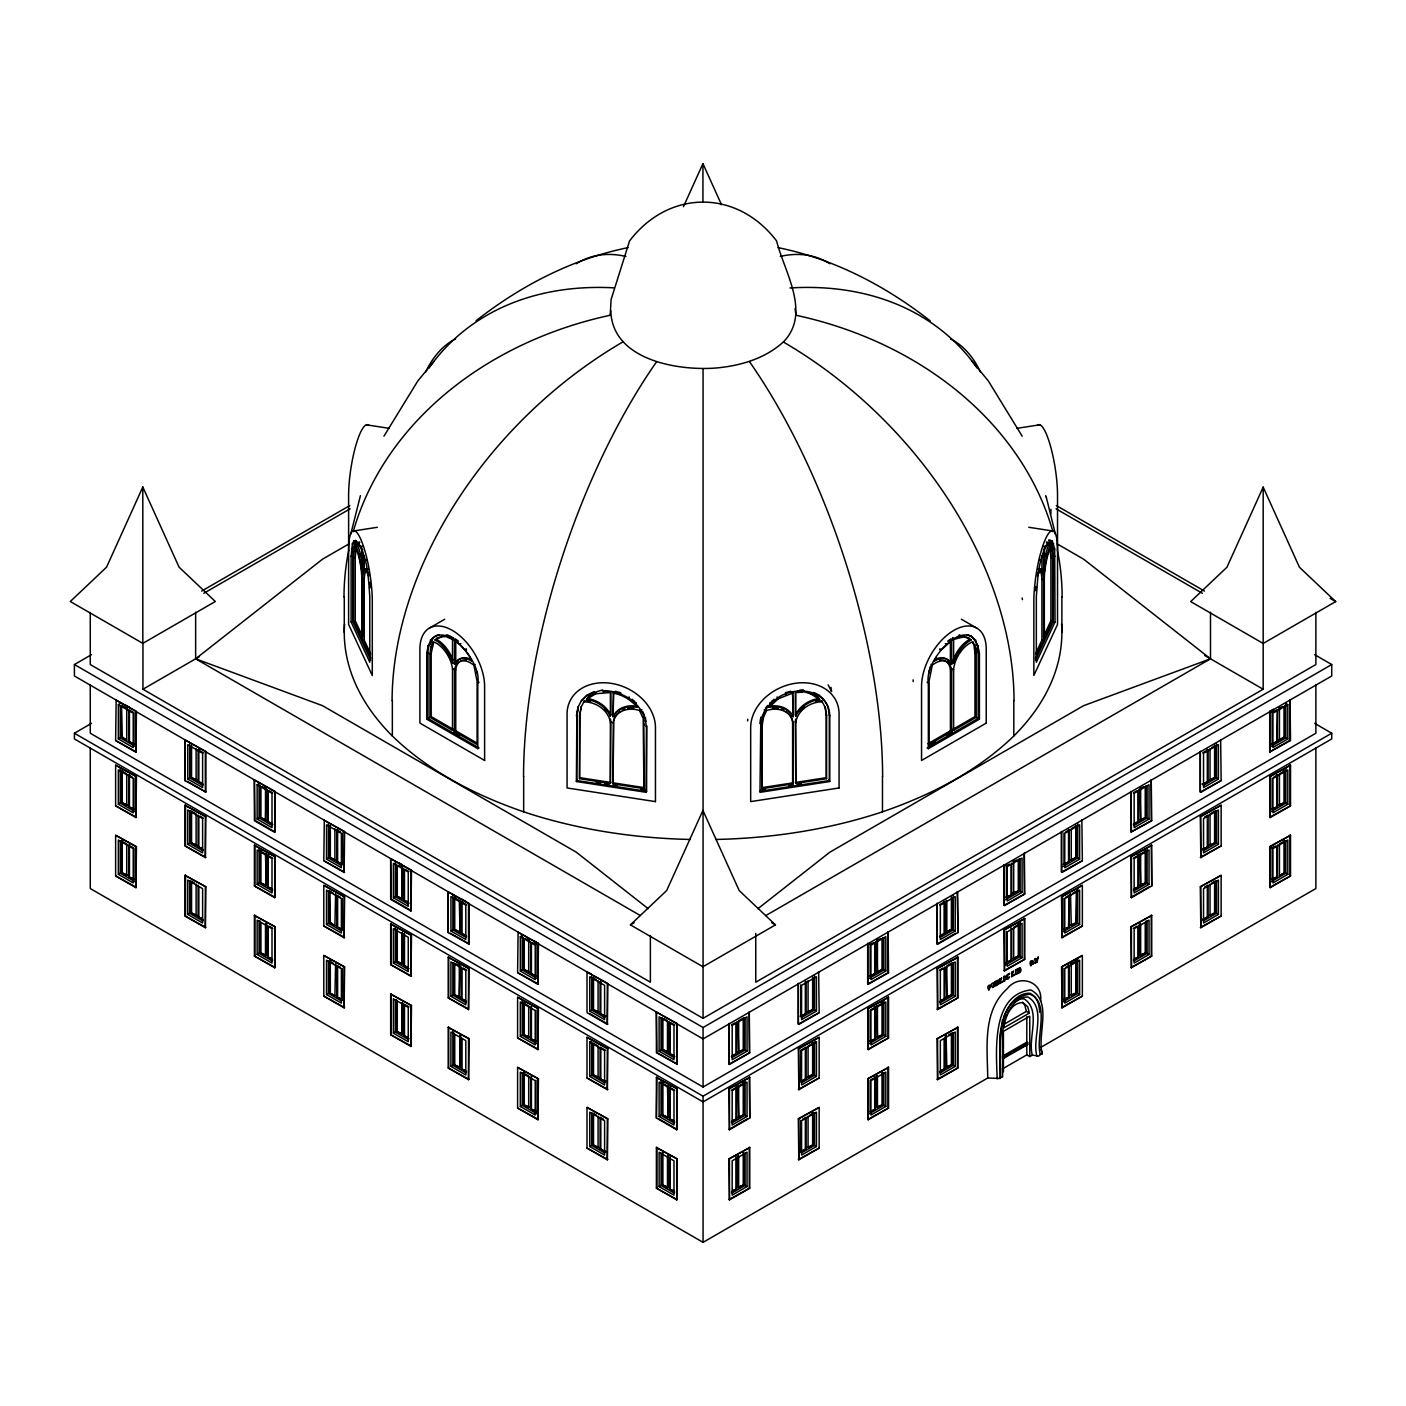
<?xml version="1.0" encoding="UTF-8"?>
<svg xmlns="http://www.w3.org/2000/svg" width="1406" height="1406" viewBox="0 0 1406 1406"><rect width="100%" height="100%" fill="white"/><g stroke="black" fill="none" stroke-linecap="round" stroke-linejoin="round"><path stroke-width="1.5" d="M1035.501 590.713L1035.66 586.53M1050.352 540.396C1038.015 555.634 1037.892 577.725 1036.345 596.566L1036.345 662.244L1055.027 621.979L1054.693 548.902L1052.286 540.923L1048.63 540.132M351.113 556.301L352.379 543.823L353.855 540.923L355.788 540.396C368.126 555.634 368.267 577.725 369.796 596.566L369.796 662.244L351.113 621.979L351.113 556.301L352.836 556.038L353.17 548.639L355.577 540.642L353.855 540.923M353.556 557.725L354.734 546.038A23.111 4.886 81.2 0 1 361.817 578.024L361.817 638.799L353.556 620.995L353.556 557.725L355.243 557.461L356.421 545.774M747.623 720.962L747.764 719.257M928.364 748.642L928.364 682.982C923.478 658.272 972.794 607.708 979.42 653.491L979.42 719.169L928.364 748.642L927.099 747.922L978.154 718.448L978.154 652.771C978.084 645.512 975.289 636.162 967.117 634.704M931.036 664.458L932.283 665.179L929.05 681.26L929.05 744.53L951.634 731.489L951.634 670.715L950.403 669.994A23.111 13.339 -60 0 0 939.964 660.205M477.794 748.642L426.739 719.169L426.739 653.491C433.347 607.708 482.662 658.272 477.794 682.982L477.794 748.642L479.042 747.922L427.986 718.448L427.986 652.771C428.057 645.512 430.851 636.162 439.024 634.704M429.955 654.054L430.834 646.865L433.171 641.681A23.111 13.339 60 0 1 452.521 669.572L452.521 730.347L453.769 729.626L431.185 716.603L429.955 717.306L429.955 654.054L431.185 653.333L433.628 642.7M610.204 315.032L611.1 299.548L629.537 240.971C668.887 189.16 737.254 189.16 776.604 240.971C784.372 272.061 811.455 313.011 783.494 341.851C764.706 359.04 739.134 366.193 714.23 368.144C675.565 370.674 612.049 359.18 610.802 310.744M759.855 723.563L760.804 717.324L759.996 792.316L829.751 781.525L829.751 715.847C829.593 705.724 823.266 695.917 813.617 692.455M761.771 724.389L762.966 716.533L766.165 709.485L766.621 710.469A23.111 18.225 -24.9 0 1 793.054 723.088L793.054 783.863L762.21 788.643L761.771 724.389L762.21 788.643M762.21 725.373L763.423 717.499L766.621 710.469M576.39 715.847L578.13 706.919L576.864 714.846L576.864 780.523L646.602 791.314L646.602 725.637L646.145 792.316L576.39 781.525L576.864 714.846M577.304 713.879L577.936 709.907M579.536 778.678L579.536 715.408L581.188 706.937L579.993 714.441L579.536 778.678L610.38 783.441L610.837 721.7A23.111 18.225 24.9 0 0 610.327 719.028M350.744 534.192L360.428 495.633M1002.654 1019.297L999.894 1035.08L1000.053 1078.472L987.733 1077.998L703.07 1242.342L90.265 888.539L90.265 747.623M1004.359 1020.984L1002.355 1033.34L1002.636 1076.978L999.894 1077.857M930.456 666.426L928.698 672.349L929.928 673.07M1003.462 1017.399C1007.874 1006.274 1016.556 992.531 1030.106 993.286C1050.721 1004.868 1035.273 1036.345 1040.299 1054.535L1038.788 1056.117L1032.32 1055.098L1029.772 1056.574L1026.802 1054.852L1002.337 1068.982M1004.798 1019.245L1006.907 1014.288M383.943 436.194L417.863 380.868L433.962 361.342M142.814 487.038L106.557 567.163L70.3 601.504L142.814 643.368L215.329 601.504L179.072 567.163L142.814 487.038L142.814 643.368M430.148 644.458L432.697 638.834L430.201 640.275M683.474 206.664L702.93 163.658L721.506 204.696M1263.186 487.126L1226.928 567.251L1190.671 601.592L1263.186 643.456L1335.7 601.592L1299.443 567.251L1263.186 487.126L1263.186 689.239L755.76 982.196L755.76 933.443M761.261 718.308L764.741 710.68L770.277 703.738L777.922 697.745L778.362 698.712L769.17 707.253A25.589 20.176 -24.9 0 1 793.054 716.761L792.615 691.98L793.054 716.761M590.555 701.576A23.111 18.225 24.9 0 0 584.386 700.891L583.929 701.858A23.111 18.225 24.9 0 1 610.38 722.666L610.38 783.441M581.135 701.348L587.128 695.126L592.524 692.455M586.478 699.45L595.687 693.756L610.38 692.543L610.38 716.339A25.589 20.176 24.9 0 0 586.478 699.45L589.483 696.058L594.474 693.597M579.536 715.408L579.993 714.441M589.044 697.042L589.483 696.058M586.671 696.128L594.334 691.559M595.687 693.756L596.144 692.771M593.877 692.56L602.717 689.924M603.42 692.244L603.877 691.26L609.097 691.488M613.086 716.761L613.543 691.98L613.086 716.761A25.589 20.176 24.9 0 1 636.971 707.253L634.879 703.07L636.971 707.253M576.39 781.525L577.304 779.539M634.422 704.055L627.779 698.712L620.028 694.81L620.731 692.719L615.336 691.277M610.38 722.666L610.837 721.7M643.79 720.452L643.93 788.643L613.086 783.863L613.543 722.104A23.111 18.225 24.9 0 1 620.046 711.524M627.779 698.712L628.236 697.745C638.166 704.072 645.811 714.564 646.145 726.638M629.132 696.954L628.658 697.938L620.274 693.703L611.276 691.313L602.26 690.926M635.864 703.738L636.338 702.736M613.086 723.088A23.111 18.225 24.9 0 1 639.519 710.469L639.976 709.485M641.4 710.68L641.857 709.679M643.93 788.643L643.192 716.533M613.086 783.863L613.543 722.104M644.879 718.308L645.336 717.324L645.969 721.471M643.93 725.373L644.387 724.389M646.145 792.316L646.602 791.314M1035.484 653.948L1041.916 640.099L1041.916 579.325A23.111 4.886 -81.2 0 0 1039.544 571.135M1043.551 636.549L1050.897 620.731L1050.897 557.461L1049.72 545.774M1037.382 652.12L1040.95 644.458M1046.275 632.946L1050.739 623.368M1035.343 658.166L1043.603 640.363L1043.603 579.588A23.111 4.886 -81.2 0 0 1037.347 576.038M1052.602 620.995L1044.324 638.799L1044.324 578.024A23.111 4.886 -81.2 0 1 1051.424 546.038L1052.602 557.725L1052.602 620.995L1050.897 620.731M1035.519 660.064L1053.305 621.716L1053.305 556.038L1052.971 548.639L1050.563 540.642M936.009 657.393L934.146 661.295A25.589 14.763 -60 0 1 951.634 664.388L951.634 640.591L940.878 650.275L939.647 649.572M355.419 544.702L357.88 542.892L361.817 547.883L361.817 571.697A25.589 5.413 81.2 0 0 355.419 544.702L359.567 542.628L356.087 543.366M577.655 707.903L581.592 700.364L587.128 695.126M580.731 707.903L584.386 700.891M1007.61 1012.636C1011.775 1005.149 1018.454 996.186 1028.067 997.065C1047.066 1008.629 1031.723 1038.559 1036.907 1055.959M765.391 708.29L767.606 705.513M769.17 707.253L771.261 703.07L771.718 704.055M1003.814 981.089L1003.796 976.906M1011.775 976.502L1011.758 972.302M1015.677 974.235L1015.677 970.035M630.415 924.884L666.672 890.543L702.93 810.418L739.187 890.543L775.444 924.884L702.93 966.748L630.415 924.884L634.141 922.74M453.769 662.525L452.521 663.245A25.589 14.763 60 0 0 435.034 639.941L443.013 636.004L436.915 638.219M435.034 639.941L438.145 637.498M1061.583 624.088A358.811 207.157 0 0 1 1013.814 736.006C976.977 771.63 930.544 795.234 882.476 811.824A358.811 207.157 0 0 1 715.865 839.452M1048.261 542.892L1044.324 547.883L1044.324 571.697A25.589 5.413 -81.2 0 1 1050.739 544.702L1050.054 543.366L1046.574 542.628L1050.054 543.366M771.261 701.576L774.144 699.257M757.922 908.698L829.927 852.141L1083.639 705.671L1210.496 658.816L1210.496 612.19M989.525 987.205C991.335 981.616 988.822 993.462 988.488 989.297C985.131 984.499 994.692 983.409 989.385 987.539M1013.972 1002.46L1020.563 998.893L1024.289 998.945C1041.688 1010.598 1027.505 1038.366 1032.32 1055.098M476.019 320.796C520.536 285.875 572.33 258.88 628.043 247.649M947.679 641.189L950.983 638.781M1001.511 978.207C998.436 985.782 1004.288 979.121 1003.058 981.669L999.613 983.532M1013.392 971.353C1010.299 978.928 1016.169 972.267 1014.939 974.815L1011.494 976.801M999.736 983.462L999.894 979.156M1035.378 962.882L1035.8 961.106C1032.637 959.12 1036.31 956.73 1036.609 960.193L1038.313 956.836L1037.136 961.862M997.17 982.601L997.768 980.597L997.329 984.71L998.295 983.216L997.17 982.864M1019.122 969.929C1021.09 962.969 1019.754 976.818 1019.122 970.175M1314.645 654.669L1331.728 664.546L1331.728 675.987L703.07 1038.946L74.413 675.987L74.413 664.546L91.495 654.669M201.656 591.082L349.813 505.545M203.782 593.297L350.112 508.814M349.004 543.876L322.501 559.184L195.645 658.816L640.363 915.57M115.626 699.889L136.452 711.331L135.943 752.263L115.626 740.54L116.136 699.608M142.955 642.612L142.955 689.239L199.441 656.62M118.35 704.617L133.219 713.211L133.219 747.553L118.35 738.958L118.35 704.617L120.283 703.51M121.408 705.478L122.146 736.762L126.716 740.259L121.408 737.201L121.408 705.478L127.454 708.114M1314.645 723.352L1331.728 733.229L1331.728 738.941L703.07 1101.9L74.413 738.941L74.413 733.229L91.495 723.352M115.626 740.54L136.452 751.982M118.35 738.958L120.283 737.851L135.152 746.428M128.702 741.401L134.009 744.477L134.009 712.754L128.702 709.679L128.702 741.401L134.748 744.038M115.626 765.198L136.452 776.639L135.943 817.554L115.626 805.831L115.626 765.198L136.452 776.639M185.012 739.96L185.012 780.594L185.012 739.96L205.838 751.402L205.838 792.035L185.012 780.594M115.626 805.831L136.452 817.273M118.35 804.25L133.219 812.844L133.219 778.502L118.35 769.908L118.35 804.25L120.283 803.142L135.152 811.719M121.408 802.492L127.454 805.128L121.408 802.492L121.408 770.769L126.716 773.827L126.716 805.55M429.392 628.095L444.753 619.238M132.234 777.026L128.702 774.97L128.702 806.692L134.748 809.329M187.736 779.029L202.605 787.606L202.605 753.265L187.736 744.688L187.736 779.029L189.669 777.905L202.675 785.427M190.794 745.532L190.794 777.254L196.858 779.891M427.652 645.899L428.918 645.178M445.667 635.512L446.932 634.774L451.871 636.883M203.395 752.808L198.088 749.75L198.088 781.472L202.376 783.089M430.834 646.865L432.064 646.145M441.765 636.707L448.672 636.567L444.894 636.18M452.257 638.306L453.523 637.586M426.739 653.491L427.986 652.771M447.442 637.27L452.521 639.449L453.769 638.728M115.626 835.305L136.452 846.746L135.943 887.678L115.626 875.938L115.626 835.305L136.452 846.746M471.994 661.295A25.589 14.763 60 0 0 454.507 664.388L454.507 640.591L459.604 644.3L460.834 643.579M185.012 805.251L205.838 816.693L205.346 857.625L185.012 845.885L185.012 805.251L205.838 816.693M464.999 649.607L466.247 648.869M459.604 644.3L465.263 650.275L466.511 649.572M254.398 780.014L275.242 791.455L274.732 832.387L254.398 820.665L254.398 780.014L254.908 820.366L273.397 831.034M454.507 664.388L455.755 663.667A25.589 14.763 60 0 1 471.379 659.537M452.521 669.572L453.769 668.852M257.14 784.741L272.008 793.336L272.008 827.677L257.14 819.083L257.14 784.741L259.055 783.634L259.055 817.976L272.061 825.48M475.105 664.458L473.875 665.179L477.091 681.26L477.091 744.53L454.507 731.489L454.507 670.715L455.755 669.994A23.111 13.339 60 0 1 466.194 660.205M261.955 786.622L266.244 788.239L265.506 820.383L260.18 817.325L260.18 785.603M115.626 875.938L136.452 887.379M118.35 874.356L133.219 882.95L133.219 848.609L118.35 840.015L118.35 874.356L120.283 873.249L135.152 881.843M121.408 872.599L127.454 875.235L121.408 872.599L121.408 840.876M476.212 673.07L477.46 672.349M128.702 845.076L128.702 876.817L134.748 879.453M185.012 845.885L205.838 857.326M187.736 844.321L202.605 852.897L202.605 818.556L187.736 809.979L187.736 844.321L189.669 843.213L202.675 850.718M190.794 842.545L196.102 845.621L196.102 813.898L190.794 810.823L190.794 842.545L196.858 845.182M477.794 682.982L479.042 682.244M198.088 815.041L198.088 846.764L202.376 848.38M426.739 719.169L429.234 717.728M257.14 819.083L259.055 817.976M260.18 817.325L266.244 819.962M267.474 789.803L267.474 821.526L271.762 823.143M185.012 875.358L205.838 886.799L205.346 927.732L185.012 915.991L185.012 875.358L205.838 886.799M254.398 845.322L275.242 856.764L274.732 897.678L254.398 885.956L254.398 845.322L275.242 856.764M454.507 731.489L455.755 730.786L476.441 742.72M323.802 820.085L344.628 831.526L344.119 872.458L323.802 860.718L324.311 819.786M185.012 915.991L205.838 927.433M187.736 914.427L202.605 923.004L202.605 888.662L187.736 880.086L187.736 914.427L189.669 913.32L202.675 920.825M194.344 882.986L190.794 880.929L190.794 912.652L196.858 915.288M198.088 885.147L198.088 916.87L202.376 918.487M254.398 885.956L275.242 897.397M257.14 884.374L272.008 892.968L272.008 858.627L257.14 850.032L257.14 884.374L259.055 883.267L272.061 890.771M266.244 885.253L265.506 853.952L260.18 850.894L260.18 882.616L266.244 885.253L266.244 853.53M272.799 858.17L267.474 855.094L267.474 886.817L271.762 888.434M323.802 860.718L344.628 872.159M326.526 859.154L341.394 867.73L341.394 833.389L326.526 824.812L326.526 859.154L328.442 858.029L341.465 865.551M329.584 857.379L335.63 860.015L329.584 857.379L329.584 825.656M340.41 831.913L336.878 829.874L336.878 861.597L342.923 864.233M254.398 915.429L275.242 926.87L274.732 967.803L254.398 956.062L254.398 915.429L275.242 926.87M323.802 885.376L344.628 896.817L344.119 937.749L323.802 926.009L323.802 885.376L344.628 896.817M329.584 890.947L330.322 922.248L334.892 925.746L329.584 922.67L329.584 890.947L333.117 893.003M390.657 858.679L411.483 870.121L410.991 911.053L390.657 899.33L390.657 858.679L391.167 899.032L409.638 909.7M335.63 893.583L334.892 925.746M398.214 865.288L402.503 866.904L401.747 899.049L396.439 895.991L396.439 864.268M254.398 956.062L275.242 967.504M257.14 954.481L272.008 963.075L272.008 928.733L257.14 920.139L257.14 954.481L259.055 953.373L272.061 960.896M260.18 921L260.18 952.723L266.244 955.359L266.244 923.637M260.18 952.723L266.244 955.359M267.474 925.201L267.474 956.941L271.762 958.54M323.802 926.009L344.628 937.451M326.526 924.445L341.394 933.022L341.394 898.68L326.526 890.103L326.526 924.445L328.442 923.338L341.465 930.842M340.41 897.204L336.878 895.165L336.878 926.888L342.923 929.524M393.381 897.749L408.25 906.343L408.25 872.001L393.381 863.407L393.381 897.749L395.314 896.641L408.32 904.146M396.439 895.991L402.503 898.627M403.733 868.469L403.733 900.192L408.021 901.808M323.802 955.482L344.628 966.924L344.119 1007.856L323.802 996.116L323.802 955.482L344.628 966.924M390.657 923.988L411.483 935.429L410.991 976.344L390.657 964.621L390.657 923.988L411.483 935.429M448.215 891.914L448.215 932.547L448.215 891.914L469.042 903.355L469.042 943.988L448.215 932.547M335.63 963.69L334.892 995.852L329.584 992.777L329.584 961.054L333.117 963.11M323.802 996.116L344.628 1007.557M326.526 994.552L341.394 1003.128L341.394 968.787L326.526 960.21L326.526 994.552L328.442 993.444L341.465 1000.949M390.657 964.621L411.483 976.063M393.381 963.04L408.25 971.634L408.25 937.292L393.381 928.698L393.381 963.04L395.314 961.932L408.32 969.437M396.439 929.559L396.439 961.282L402.503 963.918L402.503 932.196M340.41 967.31L336.878 965.272L336.878 996.995L342.923 999.631M450.939 930.983L465.808 939.56L465.808 905.218L450.939 896.641L450.939 930.983L452.873 929.876L465.878 937.38M460.061 931.844L459.305 900.561L453.997 897.485L453.997 929.208L460.061 931.844L460.061 900.121M396.439 961.282L402.503 963.918M403.733 933.76L403.733 965.483L408.021 967.1M466.599 904.761L461.291 901.703L461.291 933.426L465.579 935.043M448.215 957.205L469.042 968.646L468.532 1009.578L448.215 997.856L448.215 957.205L469.042 968.646M390.657 994.095L411.483 1005.536L410.991 1046.468L390.657 1034.728L390.657 994.095L411.483 1005.536M455.772 963.813L460.061 965.43L459.305 997.575L453.997 994.517L453.997 962.794M534.737 941.282L538.445 943.426L537.936 984.358L517.601 972.618L518.111 931.686M520.325 936.695L535.211 945.289L535.211 979.63L520.325 971.036L520.325 936.695L522.259 935.588L522.259 969.929L537.127 978.523M525.159 938.575L529.447 940.192M532.452 942.793L536.74 944.41M517.601 931.985L538.445 943.426M448.215 997.856L467.196 1008.225M450.939 996.274L465.808 1004.851L465.808 970.527L450.939 961.932L450.939 996.274L452.873 995.167L465.878 1002.671M453.997 994.517L460.061 997.153M390.657 1034.728L411.483 1046.169M393.381 1033.146L408.25 1041.741L408.25 1007.399L393.381 998.805L393.381 1033.146L395.314 1032.039L408.32 1039.561M396.439 999.666L396.439 1031.389L402.503 1034.025L402.503 1002.302M461.291 966.994L461.291 998.717L465.579 1000.334M396.439 1031.389L402.503 1034.025M403.733 1003.866L403.733 1035.607L408.021 1037.206M517.601 972.618L538.445 984.059M520.325 971.036L522.259 969.929M523.384 969.279L529.447 971.915L523.384 969.279L523.384 937.556M927.819 743.809L950.403 730.786L951.634 731.489M976.203 717.306L974.956 716.603L952.372 729.626L953.62 730.347L976.203 717.306L976.203 654.054L975.325 646.865L972.97 641.681A23.111 13.339 -60 0 0 953.62 669.572L953.62 730.347M530.677 973.497L536.74 976.133L530.677 973.497L530.677 941.756M929.647 745.022L935.306 741.753M946.66 735.197L952.337 731.928M448.215 1027.311L469.042 1038.753L468.532 1079.685L448.215 1067.962L448.215 1027.311L469.042 1038.753M517.601 997.276L538.445 1008.717L537.936 1049.649L517.601 1037.909L517.601 997.276L538.445 1008.717M587.005 972.038L607.831 983.479L607.322 1024.412L587.005 1012.672L587.005 972.038L591.205 973.883M448.215 1067.962L469.042 1079.404M450.939 1066.381L465.808 1074.975L465.808 1040.633L450.939 1032.039L450.939 1066.381L452.873 1065.273L465.878 1072.778M453.997 1032.9L453.997 1064.623L460.061 1067.259L460.061 1035.537L460.061 1067.259M461.291 1037.101L461.291 1068.824L465.579 1070.441M517.601 1037.909L538.445 1049.351M520.325 1036.327L535.211 1044.922L535.211 1010.58L520.325 1002.003L520.325 1036.327L522.259 1035.22L537.127 1043.814M523.384 1034.57L529.447 1037.206L523.384 1034.57L523.384 1002.847L528.709 1005.923L528.709 1037.646M530.677 1038.788L536.74 1041.424L530.677 1038.788L530.677 1007.065M589.729 1011.107L604.598 1019.684L604.598 985.342L589.729 976.766L589.729 1011.107L591.645 1010L604.65 1017.505M596.32 979.666L592.787 977.609L592.787 1009.332L598.833 1011.968M765.795 915.57L1210.496 658.816L1083.639 559.184L1057.136 543.876M600.081 981.827L600.081 1013.55L606.127 1016.187M517.601 1067.382L538.445 1078.824L537.936 1119.756L517.601 1108.016L517.601 1067.382L538.445 1078.824M587.005 1037.329L607.831 1048.771L607.322 1089.703L587.005 1077.98L587.005 1037.329L607.831 1048.771M589.729 1042.057L604.598 1050.651L604.598 1084.975L589.729 1076.398L589.729 1042.057L591.645 1040.95M656.391 1012.109L656.901 1052.444L677.217 1064.184L677.217 1023.55L656.391 1012.109L656.391 1052.743L677.217 1064.184M517.601 1108.016L538.445 1119.457M520.325 1106.452L535.211 1115.028L535.211 1080.687L520.325 1072.11L520.325 1106.452L522.259 1105.327L537.127 1113.921M523.384 1104.677L529.447 1107.313L523.384 1104.677L523.384 1072.954M530.677 1108.895L536.74 1111.531L530.677 1108.895L530.677 1077.172M587.005 1077.98L607.831 1089.422M589.729 1076.398L591.645 1075.291L604.65 1082.796M592.787 1074.641L598.095 1077.699L598.095 1045.976L592.787 1042.918L592.787 1074.641L598.833 1077.277M90.265 612.436L90.265 664.546L703.07 1018.348L1315.875 664.546L1315.875 612.436M605.388 1050.194L600.081 1047.119L600.081 1078.841L606.127 1081.478M659.115 1051.161L673.984 1059.755L673.984 1025.413L659.115 1016.819L659.115 1051.161L661.031 1050.054L674.054 1057.576M662.173 1017.68L662.173 1049.403L668.219 1052.04L668.219 1022.426M74.413 664.546L703.07 1027.505L1331.728 664.546M662.173 1049.403L668.219 1052.04M669.467 1021.898L669.467 1053.621L673.755 1055.221M1269.706 751.964L1290.023 740.241L1290.023 699.59L1290.532 740.523L1269.706 751.964L1269.706 711.331L1273.397 709.204M587.005 1107.436L607.831 1118.877L607.322 1159.809L587.005 1148.087L587.005 1107.436L607.831 1118.877M731.384 1024.956L734.916 1022.9M869.418 944.393L873.706 942.776M882.757 937.556L882.757 969.279L877.449 972.337L876.711 940.192L881 938.575M939.542 904.761L944.867 901.703L944.867 933.426L939.542 936.484M1005.677 865.727L1009.947 864.11M1012.97 861.527L1017.241 859.91M1065.748 831.913L1069.281 829.856L1069.281 861.579L1063.973 864.655L1063.973 832.932M1133.359 792.861L1136.909 790.822M1145.96 785.585L1145.96 817.308L1140.653 820.383L1139.915 788.221L1144.203 786.622M1202.745 752.808L1208.07 749.732L1208.07 781.455L1202.745 784.53M1211.814 747.57L1215.364 745.532L1215.364 777.254L1210.039 780.312L1210.039 748.59M1271.393 712.315L1277.456 709.679L1277.456 741.401L1271.393 744.038L1277.456 741.401M1278.687 708.097L1282.975 706.497M1287.808 704.617L1272.94 713.194L1272.94 747.535L1287.808 738.958L1287.808 704.617L1285.875 703.51L1285.875 737.851L1271.006 746.428M656.391 1077.4L677.217 1088.842L676.708 1129.774L656.391 1118.034L656.391 1077.4L677.217 1088.842M732.403 1055.221L736.691 1053.604L736.691 1021.881M737.922 1052.04L743.985 1049.403L743.985 1017.68L738.677 1020.738L738.677 1052.461L737.922 1022.426M800.032 1016.187L806.077 1013.55L806.077 981.827M807.325 1011.968L813.371 1009.332L813.371 977.609M875.463 973.479L869.418 976.115L875.463 973.479L875.463 941.756M876.711 971.915L882.757 969.279M940.579 935.043L944.867 933.426M946.097 900.121L946.097 931.844L952.161 929.208L952.161 897.485M1011.722 894.814L1005.677 897.45L1011.722 894.814L1011.722 863.091M1019.016 890.613L1012.97 893.249L1019.016 890.613L1019.016 858.89M1063.235 864.233L1069.281 861.579M1076.574 857.379L1070.528 860.015L1076.574 857.379L1076.574 825.656L1071.267 828.714L1071.267 860.437M1134.396 823.143L1138.667 821.526L1138.667 789.803M1139.915 819.944L1145.96 817.308M1202.007 784.109L1208.07 781.455M1209.301 779.891L1215.364 777.254M1284.75 737.183L1278.687 739.82L1284.75 737.183L1284.75 705.461M731.384 1056.679L736.691 1053.604M738.677 1052.461L743.985 1049.403M806.077 1013.55L800.77 1016.608L800.77 984.885M813.371 1009.332L808.063 1012.408L808.063 980.685M946.097 931.844L952.161 929.208M1133.359 824.584L1138.667 821.526M732.104 1057.558L745.11 1050.054L747.043 1051.161L747.043 1016.819L732.175 1025.413L732.175 1059.755L747.043 1051.161M801.49 1017.505L814.513 1009.983L816.429 1011.107L816.429 976.766L801.561 985.342L801.561 1019.684L816.429 1011.107M869.031 978.506L883.899 969.929L885.815 971.036L885.815 936.695L870.947 945.289L870.947 979.63L885.815 971.036M940.28 937.38L953.286 929.858L955.219 930.983L955.219 896.641L940.333 905.218L940.333 939.56L955.219 930.983M1005.29 899.84L1020.158 891.263L1022.074 892.371L1022.074 858.029L1007.206 866.623L1007.206 900.965L1022.074 892.371M1062.831 866.623L1077.699 858.029L1079.632 859.136L1079.632 824.795L1064.764 833.389L1064.764 867.73L1079.632 859.136M1134.08 825.48L1147.103 817.976L1149.018 819.083L1149.018 784.741L1134.15 793.318L1134.15 827.659L1149.018 819.083M1203.483 785.427L1216.489 777.905L1218.404 779.012L1218.404 744.67L1203.536 753.265L1203.536 787.606L1218.404 779.012M728.941 1064.184L728.941 1023.533L728.941 1064.184L749.767 1052.743L749.257 1011.81L749.257 1052.444M798.327 1024.113L798.327 983.479L798.327 1024.113L819.153 1012.672L818.644 971.739M867.713 984.059L867.713 943.408L867.713 984.059L888.539 972.618L888.047 931.686L888.047 972.319M937.099 943.988L937.099 903.355L937.099 943.988L955.588 933.32M1003.972 905.394L1003.972 864.743L1003.972 905.394L1024.798 893.952L1024.289 853.02L1024.289 893.654M1061.53 872.159L1061.53 831.526L1061.53 872.159L1082.356 860.718L1081.847 819.786M1132.761 831.034L1151.742 820.647L1151.233 779.715L1151.233 820.366M1200.302 792.035L1200.302 751.402L1200.302 792.035L1221.146 780.594L1220.636 739.661M729.45 1064.465L749.767 1052.743M798.836 1024.412L819.153 1012.672M868.223 984.341L888.539 972.618M937.609 944.287L957.943 932.547L957.433 891.615L957.943 932.547M1004.482 905.675L1024.798 893.952M1062.04 872.458L1082.356 860.718M1131.426 832.387L1130.916 791.455L1130.916 832.088L1151.742 820.647M1200.812 792.334L1221.146 780.594M587.005 1148.087L607.831 1159.528M589.729 1146.505L604.598 1155.099L604.598 1120.758L589.729 1112.164L589.729 1146.505L591.645 1145.398L604.65 1152.902M596.32 1115.063L592.787 1113.025L592.787 1144.748L598.833 1147.384M90.265 684.476L90.265 733.229L703.07 1087.031L1315.875 733.229L1315.875 684.476M603.613 1119.281L600.081 1117.225L600.081 1148.948L606.127 1151.584M656.391 1118.034L656.901 1077.101M659.115 1116.452L673.984 1125.046L673.984 1090.705L659.115 1082.128L659.115 1116.452L661.031 1115.345L674.054 1122.867M668.219 1117.331L667.481 1086.047L662.173 1082.972L662.173 1114.694L668.219 1117.331L668.219 1085.608M74.413 733.229L703.07 1096.188L1331.728 733.229M674.775 1090.248L669.467 1087.19L669.467 1118.912L673.755 1120.529M728.941 1088.824L749.767 1077.4L749.767 1118.034L729.45 1129.756L728.941 1088.824L749.767 1077.4M798.327 1048.771L819.153 1037.329L819.153 1077.963L798.836 1089.703L798.327 1048.771L819.153 1037.329M867.713 1008.7L888.539 997.276L888.539 1037.909L868.223 1049.632L867.713 1008.7L888.539 997.276M937.099 968.646L957.943 957.205L957.943 997.838L937.609 1009.578L937.099 968.646L957.943 957.205M1003.972 930.034L1024.798 918.61L1024.798 959.243L1004.482 970.966L1003.972 930.034L1024.798 918.61M1061.53 896.817L1082.356 885.376L1082.356 926.009L1062.04 937.749L1061.53 896.817L1082.356 885.376M1130.916 856.746L1151.742 845.305L1151.742 885.956L1131.426 897.678L1130.916 856.746L1151.742 845.305M1200.302 816.693L1221.146 805.251L1221.146 845.885L1200.812 857.625L1200.302 816.693L1221.146 805.251M1269.706 776.622L1290.532 765.18L1290.532 805.831L1270.198 817.554L1269.706 776.622L1290.532 765.18M731.384 1090.248L736.691 1087.172L736.691 1118.895L731.384 1121.97M813.371 1042.9L808.063 1045.976L808.063 1077.699L813.371 1074.623L812.633 1042.479L812.633 1074.202L807.325 1077.26M939.542 970.052L943.092 968.013M1065.748 897.204L1069.281 895.165L1069.281 926.888L1063.973 929.946L1063.973 898.223M1073.042 892.986L1076.574 890.947L1076.574 922.67L1070.528 925.306L1076.574 922.67M1133.359 858.17L1138.667 855.094L1138.667 886.817L1133.359 889.893M1204.52 817.079L1208.07 815.041L1208.07 846.764L1202.745 849.822M1273.906 777.008L1277.456 774.97L1277.456 806.692L1271.393 809.329L1277.456 806.692M816.429 1042.057L801.561 1050.633L801.561 1084.975L816.429 1076.398L816.429 1042.057L814.513 1040.95M656.391 1147.507L677.217 1158.948L676.708 1199.88L656.391 1188.14L656.391 1147.507L677.217 1158.948M732.403 1120.512L736.691 1118.895M737.922 1117.331L743.985 1114.694L743.985 1082.972L738.677 1086.03L738.677 1117.752L737.922 1085.608M800.032 1081.478L806.077 1078.841L806.077 1047.119L800.77 1050.177L800.77 1081.899L806.077 1078.841M875.463 1038.77L869.418 1041.407L875.463 1038.77L875.463 1007.048L870.156 1010.123L870.156 1041.846M876.711 1037.206L882.757 1034.57L882.757 1002.847L877.449 1005.905L877.449 1037.628L876.711 1005.483M940.579 1000.334L944.867 998.717L944.867 966.994M946.097 997.135L952.161 994.499L952.161 962.776L946.836 965.852L946.836 997.575L946.097 967.539M1011.722 960.105L1005.677 962.741L1011.722 960.105L1011.722 928.382M1019.016 955.904L1012.97 958.54L1019.016 955.904L1019.016 924.181L1013.708 927.239L1013.708 958.962M1063.235 929.524L1069.281 926.888M1134.396 888.434L1138.667 886.817M1139.915 885.253L1145.96 882.616L1145.96 850.894L1140.653 853.952L1140.653 885.675L1139.915 853.53M1202.007 849.4L1208.07 846.764M1209.301 845.182L1215.364 842.545L1215.364 810.823L1210.039 813.881L1210.039 845.604L1215.364 842.545M1284.75 802.492L1278.687 805.128L1284.75 802.492L1284.75 770.769L1279.442 773.827L1279.442 805.55M738.677 1117.752L743.985 1114.694M877.449 1037.628L882.757 1034.57M939.542 1001.775L944.867 998.717M946.836 997.575L952.161 994.499M1140.653 885.675L1145.96 882.616M732.104 1122.849L745.11 1115.345L747.043 1116.452L747.043 1082.11L732.175 1090.705L732.175 1125.046L747.043 1116.452M801.49 1082.796L814.513 1075.291L816.429 1076.398M869.031 1043.797L883.899 1035.22L885.815 1036.327L885.815 1001.986L870.947 1010.58L870.947 1044.922L885.815 1036.327M940.28 1002.671L953.286 995.167L955.219 996.274L955.219 961.932L940.333 970.509L940.333 1004.851L955.219 996.274M1005.29 965.131L1020.158 956.555L1022.074 957.662L1022.074 923.32L1007.206 931.914L1007.206 966.256L1022.074 957.662M1062.831 931.914L1077.699 923.32L1079.632 924.427L1079.632 890.103L1064.764 898.68L1064.764 933.022L1079.632 924.427M1134.08 890.771L1147.103 883.267L1149.018 884.374L1149.018 850.032L1134.15 858.627L1134.15 892.951L1149.018 884.374M1203.483 850.718L1216.489 843.196L1218.404 844.303L1218.404 809.979L1203.536 818.556L1203.536 852.897L1218.404 844.303M1271.006 811.719L1285.875 803.142L1287.808 804.25L1287.808 769.908L1272.94 778.502L1272.94 812.826L1287.808 804.25M728.941 1129.475L747.412 1118.807M798.327 1089.404L819.153 1077.963M867.713 1049.351L888.539 1037.909M937.099 1009.28L957.943 997.838M1003.972 970.685L1024.798 959.243M1061.53 937.451L1082.356 926.009M1130.916 897.38L1149.387 886.729M1200.302 857.326L1221.146 845.885M1269.706 817.255L1290.532 805.831M1001.687 978.101L999.613 979.174M1003.533 977.047C1006.257 972.706 1006.309 982.038 1003.533 981.388M1011.494 972.442L1013.55 971.247M1015.396 970.193L1017.434 968.892L1017.434 973.374M1031.477 962.987C1033.849 956.713 1031.143 968.172 1030.528 965.465C1027.979 958.031 1036.837 960.614 1032.988 964.393L1031.477 963.215M1035.168 963.128L1037.347 961.862M656.391 1188.14L677.217 1199.582M659.115 1186.576L673.984 1195.153L673.984 1160.811L659.115 1152.235L659.115 1186.576L661.031 1185.451L674.054 1192.973M662.173 1153.078L662.173 1184.801L668.219 1187.437L668.219 1155.714M662.173 1184.801L668.219 1187.437M669.467 1157.296L669.467 1189.019L673.755 1190.636M728.941 1158.948L749.767 1147.507L749.767 1188.14L729.45 1199.88L728.941 1158.948L749.767 1147.507M798.327 1118.877L819.153 1107.436L819.153 1148.069L798.836 1159.809L798.327 1118.877L819.153 1107.436M867.713 1078.824L888.539 1067.382L888.539 1108.016L868.223 1119.756L867.713 1078.824L888.539 1067.382M937.099 1038.753L957.943 1027.311L957.943 1067.945L937.609 1079.685L937.099 1038.753L957.943 1027.311M1061.53 966.924L1082.356 955.482L1082.356 996.116L1062.04 1007.856L1061.53 966.924L1082.356 955.482M1130.916 926.853L1151.742 915.411L1151.742 956.062L1131.426 967.785L1130.916 926.853L1151.742 915.411M1200.302 886.799L1221.146 875.358L1221.146 915.991L1200.812 927.732L1200.302 886.799L1221.146 875.358M1269.706 846.728L1290.532 835.287L1290.532 875.938L1270.198 887.661L1269.706 846.728L1290.532 835.287M802.545 1119.264L806.077 1117.225L806.077 1148.948L800.77 1152.006L800.77 1120.283M809.838 1115.063L813.371 1113.007L813.371 1144.73L808.063 1147.806L808.063 1116.083M873.706 1078.191L870.156 1080.23L870.156 1111.953L875.463 1108.877L875.463 1077.154M948.611 1034.939L952.161 1032.883L952.161 1064.606L946.097 1067.242L946.097 1035.519L946.836 1067.681M1065.748 967.31L1069.281 965.272L1069.281 996.995L1063.973 1000.053L1063.973 968.33M1070.528 963.69L1076.574 961.054L1076.574 992.777L1070.528 995.413L1076.574 992.777M1133.359 928.276L1136.909 926.22M1204.52 887.186L1208.07 885.147L1208.07 916.87L1202.745 919.928M1211.814 882.968L1215.364 880.929L1215.364 912.652L1210.039 915.728L1210.039 884.005M1271.393 847.713L1275.681 846.096M1282.975 841.895L1279.442 843.934L1279.442 875.657L1284.75 872.599L1284.75 840.876M1002.689 1025.062L1026.398 1011.371L1029.368 1013.093L1003.831 1027.839C1005.044 1017.575 1010.58 1002.583 1022.83 1002.566L1027.733 1006.766L1029.368 1013.093M732.403 1190.618L736.691 1189.001L736.691 1157.279M737.922 1155.714L737.922 1187.437L743.985 1184.801L743.985 1153.078M800.032 1151.584L806.077 1148.948M807.325 1147.366L813.371 1144.73M876.711 1075.59L876.711 1107.313L882.757 1104.677L882.757 1072.954M940.579 1070.441L944.867 1068.824L944.867 1037.101M946.097 1067.242L952.161 1064.606M1063.235 999.631L1069.281 996.995M1134.396 958.54L1138.667 956.924L1138.667 925.201M1139.915 923.637L1139.915 955.359L1145.96 952.723L1145.96 921M1202.007 919.506L1208.07 916.87M1209.301 915.288L1215.364 912.652M1277.456 876.799L1271.393 879.435L1277.456 876.799L1277.456 845.076M731.384 1192.077L736.691 1189.001M737.922 1187.437L743.985 1184.801M870.156 1111.953L875.463 1108.877M876.711 1107.313L882.757 1104.677M939.542 1071.882L944.867 1068.824M1133.359 959.999L1138.667 956.924M1139.915 955.359L1145.96 952.723M1279.442 875.657L1284.75 872.599M732.104 1192.973L745.11 1185.451L747.043 1186.559L747.043 1152.217L732.175 1160.811L732.175 1195.153L747.043 1186.559M801.49 1152.902L814.513 1145.398L816.429 1146.505L816.429 1112.164L801.561 1120.74L801.561 1155.082L816.429 1146.505M869.031 1113.921L883.899 1105.327L885.815 1106.434L885.815 1072.093L870.947 1080.687L870.947 1115.028L885.815 1106.434M940.28 1072.778L953.286 1065.273L955.219 1066.381L955.219 1032.039L940.333 1040.616L940.333 1074.957L955.219 1066.381M1062.831 1002.021L1077.699 993.427L1079.632 994.552L1079.632 960.21L1064.764 968.787L1064.764 1003.128L1079.632 994.552M1134.08 960.878L1147.103 953.373L1149.018 954.481L1149.018 920.139L1134.15 928.733L1134.15 963.075L1149.018 954.481M1203.483 920.825L1216.489 913.302L1218.404 914.427L1218.404 880.086L1203.536 888.662L1203.536 923.004L1218.404 914.427M1271.006 881.826L1285.875 873.249L1287.808 874.356L1287.808 840.015L1272.94 848.609L1272.94 882.95L1287.808 874.356M728.941 1199.582L749.767 1188.14M798.327 1159.511L819.153 1148.069M867.713 1119.457L888.539 1108.016M937.099 1079.386L957.943 1067.945M1061.53 1007.557L1082.356 996.116M1130.916 967.504L1151.742 956.062M1200.302 927.433L1221.146 915.991M1269.706 887.379L1290.532 875.938M1002.337 1056.293L1026.802 1042.18L1027.698 1042.69L1027.698 1044.517L1003.234 1058.63M1003.234 1056.802L1027.698 1042.69M1002.337 1058.12L1009.86 1053.779M1013.621 1051.6L1027.698 1044.517M1040.528 1047.505L1315.875 888.539L1315.875 747.623M828.486 707.903C820.717 687.762 793.23 687.2 777.483 697.938L777.026 696.954M778.362 698.712L793.054 692.965M952.372 638.728L953.62 639.449L964.375 636.707L971.107 639.941A25.589 14.763 -60 0 0 953.62 663.245L952.372 662.525A25.589 14.763 -60 0 1 969.859 639.238L971.107 639.941M790.822 691.277L785.409 692.719L785.866 693.703M354.54 530.818L377.353 527.285M1016.96 428.338L1039.772 424.805M358.038 542.312L359.76 542.048M352.379 543.823L355.788 543.278M360.463 546.512L362.168 546.231M351.447 548.902L353.17 548.639M353.873 550.73L355.56 550.467M365.121 560.484L366.843 560.221M370.797 658.166L362.537 640.363L362.537 579.588L364.224 579.325A23.111 4.886 81.2 0 1 365.982 571.486M369.462 587.708L371.184 587.444M353.556 620.995L355.243 620.731L361.676 634.581M351.113 621.979L352.836 621.716L370.639 660.064M362.537 640.363L364.224 640.099L370.657 653.948M761.771 787.659L792.615 782.896L793.054 783.863M795.321 782.474L826.166 777.694L826.605 778.678L795.778 783.441L795.321 721.7A23.111 18.225 -24.9 0 1 795.831 719.028M761.208 790.014L765.426 789.364M788.678 785.761L792.914 785.11M797.132 784.46L801.367 783.792M759.539 791.314L829.294 780.523L829.294 714.846L828.029 706.919M961.247 636.18L957.468 636.567L958.699 637.27M799.821 690.082L803.424 689.924L803.88 690.926M797.061 691.488L802.264 691.26L810.471 693.756L819.663 699.45A25.589 20.176 -24.9 0 0 795.778 716.339L795.778 692.543L802.721 692.244M1040.299 1054.535L1042.356 1054.061L1041.038 1049.333M366.368 424.805L389.198 428.338M1028.788 527.285L1051.618 530.818M1048.876 540.396L1052.286 540.923M1046.38 542.048L1048.103 542.312M1050.352 543.278L1053.762 543.823M1048.349 543.103L1050.739 544.702M1043.973 546.231L1045.695 546.512M1052.971 548.639L1054.693 548.902M1050.581 550.467L1052.268 550.73M1051.618 555.774L1055.027 556.301M1050.897 557.461L1052.602 557.725M1039.315 560.221L1041.038 560.484M1041.916 579.325L1043.603 579.588M1034.957 587.444L1036.679 587.708M1051.618 621.452L1055.027 621.979M1041.916 640.099L1043.603 640.363M579.993 777.694L610.837 782.474M613.543 782.896L644.387 787.659M596.337 782.492L600.555 783.142M604.791 783.792L609.009 784.46M613.244 785.11L617.462 785.761M640.714 789.364L644.95 790.014M778.116 247.649C833.811 258.88 885.604 285.875 930.122 320.796M613.086 692.965L620.028 694.81M969.244 638.219L963.128 636.004L964.375 636.707M690.276 839.452A358.811 207.157 0 0 1 523.665 811.824C475.597 795.234 429.164 771.63 392.344 736.006A358.811 207.157 0 0 1 344.558 624.088M819.663 699.45L816.658 696.058L810.014 692.771L810.471 693.756M1330.129 598.376L1335.7 601.592M1056.345 505.545L1204.485 591.082M1056.029 508.814L1202.376 593.297M1204.801 655.53L1263.186 689.239M1277.456 709.679L1276.718 740.98M1269.706 711.331L1270.198 752.263M1285.875 737.851L1287.808 738.958M961.388 619.238L976.766 628.095M970.632 635.793L971.898 636.531M974.692 639.554L975.94 640.275M959.226 634.774L960.474 635.512M975.992 644.458L978.488 645.899M972.513 642.7L975.325 646.865M952.618 637.586L953.883 638.306M978.154 652.771L979.42 653.491M974.077 646.145L974.956 653.333L976.203 654.054M945.307 643.579L946.537 644.3M939.893 648.869L941.159 649.607M934.762 659.537A25.589 14.763 -60 0 1 950.403 663.667L951.634 664.388M952.372 668.852L953.62 669.572M927.099 682.244L928.364 682.982M976.924 717.728L979.42 719.169M1151.742 885.956L1151.233 845.024M1076.574 890.947L1075.836 922.248M1070.528 893.583L1071.267 925.728M1069.281 895.165L1068.542 926.449M429.955 717.306L452.521 730.347M453.804 731.928L459.481 735.197M771.718 922.74L775.444 924.884M142.955 689.239L650.38 982.196L650.38 935.57M125.362 704.933L129.071 707.077M398.566 862.669L402.257 864.795M461.66 899.084L465.351 901.228M269.249 790.822L272.799 792.879M405.508 869.488L409.041 871.544M663.948 1018.7L667.481 1020.738L667.481 1052.461M671.242 1022.918L674.775 1024.956M190.794 777.254L196.102 780.33L196.102 748.607M198.088 781.472L203.395 784.53M267.474 821.526L272.799 824.601M336.878 861.597L342.185 864.655L342.185 832.932M403.733 900.192L409.041 903.267M453.997 929.208L459.305 932.283M461.291 933.426L466.599 936.484M592.787 1009.332L598.095 1012.408L598.095 980.685M600.081 1013.55L605.388 1016.608M669.467 1053.621L674.775 1056.679M187.367 781.367L205.838 792.035M450.57 933.32L469.042 943.988M589.36 1013.445L607.831 1024.113M749.767 1118.034L749.257 1077.101M199.863 816.06L203.395 818.099M463.066 968.013L466.599 970.07M128.702 806.692L134.009 809.768L134.009 778.045M198.088 846.764L203.395 849.822M260.18 882.616L265.506 885.675M267.474 886.817L272.799 889.893M336.878 926.888L342.185 929.946L342.185 898.223M403.733 965.483L409.041 968.558M461.291 998.717L466.599 1001.793M600.081 1078.841L605.388 1081.917M662.173 1114.694L667.481 1117.77M669.467 1118.912L674.775 1121.97M658.746 1118.807L677.217 1129.475M123.183 841.895L126.716 843.934L126.716 875.657M130.477 846.113L134.009 848.152L134.009 879.875L128.702 876.817M269.249 926.238L272.799 928.276M405.508 1004.903L409.041 1006.942M525.159 1073.973L528.709 1076.029L528.709 1107.752M190.794 912.652L196.102 915.728L196.102 884.005M198.088 916.87L203.395 919.928M267.474 956.941L272.799 959.999M329.584 992.777L334.892 995.852M336.878 996.995L342.185 1000.053L342.185 968.33M403.733 1035.607L409.041 1038.665M453.997 1064.623L459.305 1067.681M461.291 1068.824L466.599 1071.899M592.787 1144.748L598.095 1147.806L598.095 1116.083M600.081 1148.948L605.388 1152.024M669.467 1189.019L674.775 1192.077M455.175 638.781L458.461 641.189M648.219 908.698L576.214 852.141L322.501 705.671L195.645 658.816L195.645 612.19M632.015 699.257L634.897 701.576M967.996 637.498L969.859 639.238M972.179 361.342L988.277 380.868L1022.197 436.194M1022.584 1002.25L1024.763 1005.044L1026.398 1011.371M465.263 650.275L470.131 657.393M815.585 701.576A23.111 18.225 -24.9 0 1 821.754 700.891L825.41 707.903L826.605 715.408L826.605 778.678M828.134 684.898L831.561 691.541L830.946 687.358M829.294 714.846L829.751 715.847M825.41 707.903L824.971 706.937L826.166 714.441L826.166 777.694M821.754 700.891L822.211 701.858A23.111 18.225 -24.9 0 0 795.778 722.666L795.778 783.441M819.013 695.126L819.487 696.128M826.166 714.441L826.605 715.408M816.658 696.058L817.114 697.042M828.837 779.539L829.751 781.525M785.655 693.826L786.112 694.81M795.321 721.7L795.778 722.666M786.095 711.524A23.111 18.225 -24.9 0 1 792.615 722.104L793.054 723.088M769.82 702.736L770.277 703.738M764.284 709.679L764.741 710.68M762.966 716.533L763.423 717.499M354.523 621.452L359.866 632.946M364.312 642.542L368.759 652.12M642.735 711.594L644.475 715.408M639.519 710.469L642.735 717.499M1045.713 495.633L1046.117 497.197M1046.345 497.39L1055.414 534.192M1022.162 597.989L1022.426 599.659M795.058 308.599L795.937 315.032M976.449 648.254L976.924 652.05M1040.528 1001.336C1043.516 981.318 1018.893 973.585 1007.294 988.664C982.021 1011.16 987.469 1047.962 987.733 1077.998M370.059 582.33L370.481 586.53M1039.614 1012.215C1039.509 1005.202 1037.4 996.397 1029.737 994.235C992.847 999.104 1000.949 1052.971 1000.58 1077.453M913.109 679.854L913.179 681.576M1290.023 764.899L1290.023 805.533M1290.023 835.006L1290.023 875.639M1285.875 768.801L1285.875 803.142M1285.875 841.052L1285.875 873.249M1283.994 707.148L1283.994 736.762M1283.994 770.33L1283.994 802.053M1283.994 840.437L1283.994 872.159M1279.442 708.536L1279.442 740.259M1276.718 774.548L1276.718 806.271M1276.718 846.764L1276.718 876.377M1272.149 712.737L1272.149 744.459M1272.149 778.045L1272.149 809.768M1272.149 848.152L1272.149 879.875M1270.198 776.92L1270.198 817.554M1270.198 847.027L1270.198 887.661M1216.489 743.563L1216.489 777.905M1216.489 810.998L1216.489 843.196M1216.489 881.123L1216.489 913.302M1214.608 745.092L1214.608 776.815M1214.608 812.51L1214.608 842.124M1214.608 882.616L1214.608 912.23M1207.315 749.31L1207.315 781.033M1207.315 816.728L1207.315 846.324M1207.315 886.835L1207.315 916.431M1200.812 816.974L1200.812 857.625M1200.812 887.098L1200.812 927.732M1151.233 915.13L1151.233 955.764M1147.103 785.778L1147.103 817.976M1147.103 848.925L1147.103 883.267M1147.103 921.176L1147.103 953.373M1145.222 787.272L1145.222 816.886M1145.222 850.454L1145.222 882.177M1145.222 922.688L1145.222 952.284M1140.653 788.661L1140.653 820.383M1140.653 924.058L1140.653 955.781M1137.929 791.49L1137.929 821.104M1137.929 854.672L1137.929 886.395M1137.929 926.888L1137.929 956.502M1131.426 857.045L1131.426 897.678M1131.426 927.152L1131.426 967.785M1077.699 823.688L1077.699 858.029M1077.699 888.979L1077.699 923.32M1077.699 959.085L1077.699 993.427M1075.836 825.217L1075.836 856.939M1075.836 960.632L1075.836 992.355M1071.267 964.129L1071.267 995.852M1068.542 829.435L1068.542 861.157M1068.542 964.832L1068.542 996.555M1062.04 897.098L1062.04 937.749M1062.04 967.223L1062.04 1007.856M1061.882 596.97L1061.882 632.419M1050.897 509.324L1050.897 513.682M1043.603 549.447L1043.603 573.261A25.589 5.413 -81.2 0 0 1038.559 571.223M1041.916 555.686L1041.916 570.836M1042.074 1052.971C1037.189 1034.183 1052.637 1001.529 1030.844 989.947C991.019 994.517 996.344 1051.583 997.188 1078.877M1029.772 1056.574L1029.772 1016.151L1003.427 1031.354L1003.427 1071.776M1026.802 1016.556L1026.802 1042.18M1026.802 1044.008L1026.802 1054.852M1024.289 918.311L1024.289 958.945M1020.158 859.066L1020.158 891.263M1020.158 922.213L1020.158 956.555M1018.278 860.577L1018.278 890.174M1018.278 923.742L1018.278 955.465M1017.68 973.216C1017.153 962.091 1026.837 971.845 1015.396 974.411M1013.814 700.557L1013.814 736.006M1013.708 861.948L1013.708 893.671M1010.984 864.778L1010.984 894.392M1010.984 927.96L1010.984 959.683M1006.415 866.166L1006.415 897.889M1006.415 931.457L1006.415 963.18M1004.482 930.333L1004.482 970.966M995.729 981.423L995.729 985.905L999.104 983.374L998.524 979.947L994.165 982.319L993.743 986.819L993.515 982.706L991.511 983.848L992.372 987.539L994.71 985.993L995.501 981.546M974.956 653.333L974.956 716.603M957.433 956.906L957.433 997.557M957.433 1027.013L957.433 1067.664M953.62 639.449L953.62 663.245M953.286 895.517L953.286 929.858M953.286 962.969L953.286 995.167M953.286 1033.076L953.286 1065.273M951.405 897.063L951.405 928.786M951.405 964.463L951.405 994.077M951.405 1034.57L951.405 1064.184M950.403 639.871L950.403 663.667M950.403 669.994L950.403 730.786M946.836 900.561L946.836 932.283M944.111 901.264L944.111 932.986M944.111 968.681L944.111 998.278M944.111 1038.788L944.111 1068.402M937.609 968.945L937.609 1009.578M937.609 1039.052L937.609 1079.685M888.047 996.977L888.047 1037.61M888.047 1067.084L888.047 1107.717M883.899 937.732L883.899 969.929M883.899 1000.879L883.899 1035.22M883.899 1073.13L883.899 1105.327M882.476 776.376L882.476 811.824M882.019 939.243L882.019 968.839M882.019 1002.408L882.019 1034.131M882.019 1072.514L882.019 1104.237M877.449 940.614L877.449 972.337M877.449 1076.012L877.449 1107.735M874.725 943.444L874.725 973.057M874.725 1006.626L874.725 1038.349M874.725 1076.732L874.725 1108.455M870.156 944.832L870.156 976.555M868.223 1008.998L868.223 1049.632M868.223 1079.105L868.223 1119.756M814.513 975.641L814.513 1009.983M814.513 1043.094L814.513 1075.291M814.513 1113.2L814.513 1145.398M812.633 977.188L812.633 1008.91M812.633 1112.585L812.633 1144.308M805.339 981.388L805.339 1013.111M805.339 1048.806L805.339 1078.402M805.339 1118.912L805.339 1148.526M798.836 1049.069L798.836 1089.703M798.836 1119.176L798.836 1159.809M795.321 691.559L795.321 715.355A25.589 20.176 -24.9 0 1 819.206 698.466M792.615 722.104L792.615 782.896M749.257 1147.208L749.257 1187.842M745.11 1017.856L745.11 1050.054M745.11 1081.003L745.11 1115.345M745.11 1153.254L745.11 1185.451M743.247 1019.368L743.247 1048.964M743.247 1082.532L743.247 1114.255M743.247 1152.639L743.247 1184.362M738.677 1156.136L738.677 1187.859M735.953 1023.568L735.953 1053.182M735.953 1086.75L735.953 1118.473M735.953 1156.857L735.953 1188.58M729.45 1089.123L729.45 1129.756M729.45 1159.229L729.45 1199.88M702.93 163.658L702.93 202.359M703.07 368.653L703.07 1018.348M703.07 1027.505L703.07 1087.031M703.07 1096.188L703.07 1242.342M676.708 1023.832L676.708 1064.483M676.708 1089.123L676.708 1129.774M676.708 1159.247L676.708 1199.88M670.205 1023.568L670.205 1053.182M670.205 1086.75L670.205 1118.473M670.205 1156.857L670.205 1188.58M667.481 1156.154L667.481 1187.877M662.911 1019.368L662.911 1048.981M662.911 1082.55L662.911 1114.273M662.911 1152.656L662.911 1184.379M661.031 1017.856L661.031 1050.054M661.031 1081.003L661.031 1115.345M661.031 1153.272L661.031 1185.451M656.901 1147.208L656.901 1187.842M610.837 691.559L610.837 715.355A25.589 20.176 24.9 0 0 586.935 698.466M607.322 983.778L607.322 1024.412M607.322 1049.069L607.322 1089.703M607.322 1119.176L607.322 1159.809M600.819 981.406L600.819 1013.128M600.819 1048.806L600.819 1078.42M600.819 1118.912L600.819 1148.526M593.525 977.188L593.525 1008.91M593.525 1044.588L593.525 1074.202M593.525 1114.712L593.525 1144.308M591.645 975.659L591.645 1010M591.645 1043.094L591.645 1075.291M591.645 1113.2L591.645 1145.398M537.936 943.707L537.936 984.358M537.936 1008.998L537.936 1049.649M537.936 1079.123L537.936 1119.756M536.002 944.832L536.002 976.555M536.002 1010.123L536.002 1041.846M536.002 1080.23L536.002 1111.953M531.433 943.444L531.433 973.057M531.433 1006.626L531.433 1038.349M531.433 1076.732L531.433 1108.455M528.709 940.614L528.709 972.337M524.139 939.243L524.139 968.857M524.139 1002.425L524.139 1034.148M524.139 1072.532L524.139 1104.255M523.665 776.376L523.665 811.824M522.259 1000.879L522.259 1035.22M522.259 1073.147L522.259 1105.327M468.532 903.654L468.532 944.287M468.532 968.945L468.532 1009.578M468.532 1039.052L468.532 1079.685M462.029 901.281L462.029 933.004M462.029 968.681L462.029 998.295M462.029 1038.788L462.029 1068.402M459.305 965.852L459.305 997.575M455.755 639.871L455.755 663.667M455.755 669.994L455.755 730.786M454.736 897.063L454.736 928.786M454.736 964.463L454.736 994.077M454.736 1034.588L454.736 1064.184M452.873 895.534L452.873 929.876M452.873 962.969L452.873 995.167M452.873 1030.932L452.873 1065.273M452.521 639.449L452.521 663.245M448.725 956.924L448.725 997.557M448.725 1027.03L448.725 1067.664M431.185 653.333L431.185 716.603M410.991 870.419L410.991 911.053M410.991 935.711L410.991 976.344M410.991 1005.817L410.991 1046.468M404.489 870.156L404.489 899.77M404.489 933.338L404.489 965.061M404.489 1005.554L404.489 1035.168M401.747 867.326L401.747 899.049M401.747 932.617L401.747 964.34M401.747 1002.724L401.747 1034.447M397.195 865.955L397.195 895.552M397.195 929.12L397.195 960.843M397.195 1001.353L397.195 1030.967M395.314 862.3L395.314 896.641M395.314 927.591L395.314 961.932M395.314 999.842L395.314 1032.039M392.344 700.557L392.344 736.006M391.167 923.689L391.167 964.323M391.167 993.796L391.167 1034.429M364.224 555.686L364.224 570.836M364.224 579.325L364.224 640.099M363.504 558.446L363.504 569.272M363.504 577.761L363.504 636.373M362.537 549.447L362.537 573.261A25.589 5.413 81.2 0 1 367.581 571.223M355.243 557.461L355.243 620.731M352.836 556.038L352.836 621.716M344.277 596.97L344.277 632.419M344.119 831.825L344.119 872.458M344.119 897.116L344.119 937.749M344.119 967.223L344.119 1007.856M337.616 829.435L337.616 861.157M337.616 896.852L337.616 926.449M337.616 966.959L337.616 996.573M334.892 828.732L334.892 860.454M330.322 825.234L330.322 856.957M330.322 960.632L330.322 992.355M328.442 823.705L328.442 858.029M328.442 891.14L328.442 923.338M328.442 961.247L328.442 993.444M274.732 791.754L274.732 832.387M274.732 857.045L274.732 897.678M274.732 927.152L274.732 967.803M268.23 791.49L268.23 821.104M268.23 854.672L268.23 886.395M268.23 926.888L268.23 956.502M265.506 788.661L265.506 820.383M265.506 924.058L265.506 955.781M260.936 787.29L260.936 816.886M260.936 850.454L260.936 882.177M260.936 922.688L260.936 952.284M259.055 848.925L259.055 883.267M259.055 921.176L259.055 953.373M254.908 845.024L254.908 885.657M254.908 915.13L254.908 955.764M205.346 751.7L205.346 792.334M205.346 816.991L205.346 857.625M205.346 887.098L205.346 927.732M198.844 749.31L198.844 781.033M198.844 816.728L198.844 846.324M198.844 886.835L198.844 916.448M191.55 745.11L191.55 776.833M191.55 812.51L191.55 842.124M191.55 882.616L191.55 912.23M189.669 743.581L189.669 777.905M189.669 811.016L189.669 843.213M189.669 881.123L189.669 913.32M185.522 804.953L185.522 845.604M185.522 875.059L185.522 915.71M135.943 711.629L135.943 752.263M135.943 776.92L135.943 817.554M135.943 847.027L135.943 887.678M129.44 711.366L129.44 740.98M129.44 774.548L129.44 806.271M129.44 844.655L129.44 876.377M126.716 708.536L126.716 740.259M122.146 770.33L122.146 802.053M122.146 840.437L122.146 872.159M120.283 705.654L120.283 737.851M120.283 768.801L120.283 803.142M120.283 841.052L120.283 873.249M749.468 361.641A357.739 146.048 71.6 0 1 882.616 776.516M795.866 315.225A357.739 292.096 0 0 1 1052.918 531.696M1057.453 550.467A357.739 292.096 0 0 1 1062.145 596.97M783.441 342.027A357.739 252.975 45 0 1 1014.042 700.627M789.961 287.966A357.739 252.975 -45 0 1 977.135 368.003M429.006 368.003A357.739 252.975 45 0 1 614.018 287.843M343.995 596.97A357.739 292.096 0 0 1 348.688 550.467M353.222 531.696A357.739 292.096 0 0 1 610.274 315.225M392.098 700.627A357.739 252.975 -45 0 1 622.7 342.027M523.542 776.516A357.739 146.048 -71.6 0 1 656.672 361.641M1007.504 974.604A3.093 1.793 -60 0 0 1006.766 975.448A2.865 1.652 -60 0 0 1006.362 976.115L1006.081 976.836A2.882 1.67 -60 0 0 1005.923 977.855A2.812 1.617 -60 0 0 1006.063 978.646L1006.186 978.857A2.478 1.424 -60 0 0 1006.696 979.226L1007.434 979.174A3.796 2.197 -60 0 0 1008.471 978.594L1009.526 976.906L1007.083 978.137A4.57 2.636 -60 0 1 1006.995 976.502L1008.647 974.235A1.775 1.019 -60 0 1 1009.297 974.499L1009.596 973.303L1008.453 974.024A2.865 1.652 -60 0 0 1007.452 974.657M780.277 256.419A357.739 146.048 -71.6 0 1 829.927 263.748M950.509 339.004A45.748 26.415 60 0 1 980.386 371.992M604.316 709.099A23.111 18.225 24.9 0 1 606.373 711.383M622.383 710.188A23.111 18.225 24.9 0 1 624.985 709.169M627.797 708.501A23.111 18.225 24.9 0 1 633.807 708.255M613.543 715.777A25.589 20.176 24.9 0 1 637.428 706.287M799.786 711.383A23.111 18.225 -24.9 0 1 804.162 707.025M768.713 706.287A25.589 20.176 -24.9 0 1 792.615 715.777M772.333 708.255A23.111 18.225 -24.9 0 1 778.344 708.501M781.156 709.169A23.111 18.225 -24.9 0 1 783.757 710.188M932.283 665.179A23.111 13.339 -60 0 1 951.634 670.715M576.214 263.748A357.739 146.048 71.6 0 1 625.863 256.419M425.754 371.992A45.748 26.415 -60 0 1 455.632 339.004M368.829 425.456A45.748 9.666 -81.2 0 0 355.929 445.157A45.748 9.666 -81.2 0 0 348.618 495.422L348.618 624.475L372.291 675.495L372.291 601.434A45.748 9.666 81.2 0 0 360.463 538.568A45.748 9.666 81.2 0 0 348.618 550.396M357.106 544.438A25.589 5.413 81.2 0 1 362.027 561.117M359.69 553.718A23.111 4.886 81.2 0 1 360.446 556.425M364.506 571.644A25.589 5.413 81.2 0 1 367.968 569.289M362.537 579.588A23.111 4.886 81.2 0 1 368.794 576.038M368.267 572.418A25.589 5.413 81.2 0 1 368.934 573.859M436.282 639.238A25.589 14.763 60 0 1 452.996 660.135M454.507 670.715A23.111 13.339 60 0 1 473.875 665.179M1057.523 550.396A45.748 9.666 -81.2 0 0 1045.695 538.568A45.748 9.666 -81.2 0 0 1033.849 601.434L1033.849 675.495L1057.523 624.475L1057.523 495.422A45.748 9.666 81.2 0 0 1050.229 445.157A45.748 9.666 81.2 0 0 1037.312 425.456M1045.713 556.425A23.111 4.886 -81.2 0 1 1046.468 553.718M1044.113 561.117A25.589 5.413 -81.2 0 1 1049.034 544.438M1038.173 569.289A25.589 5.413 -81.2 0 1 1041.284 570.537M1037.206 573.859A25.589 5.413 -81.2 0 1 1037.892 572.418M986.239 723.106L921.545 760.453L921.545 686.392A45.748 26.415 -60 0 1 953.883 630.363A45.748 26.415 -60 0 1 986.239 649.045L986.239 723.106M839.066 787.958L750.681 801.613L750.681 727.552A45.748 36.081 -24.9 0 1 794.882 683.369A45.748 36.081 -24.9 0 1 839.066 713.879L839.066 787.958M655.46 801.613L567.075 787.958L567.075 713.879A45.748 36.081 24.9 0 1 611.276 683.369A45.748 36.081 24.9 0 1 655.46 727.552L655.46 801.613M484.613 760.453L419.919 723.106L419.919 649.045A45.748 26.415 60 0 1 452.257 630.363A45.748 26.415 60 0 1 484.613 686.392L484.613 760.453"/></g></svg>
